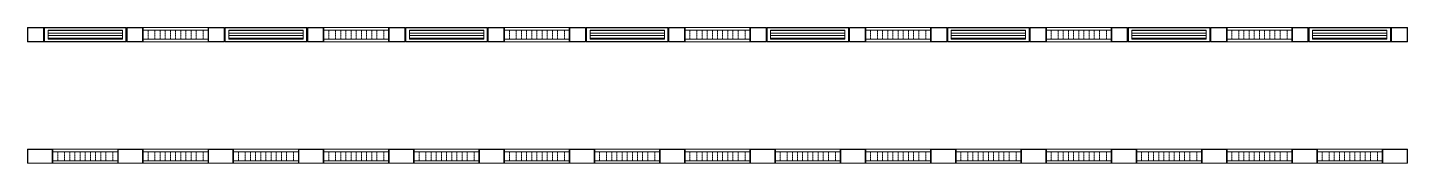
# Model space of a CAD drawing. Header units: millimetres. Extents: x 813027 to 1148939, y -931049 to -10.
# Drawn here: x 918773 to 945506, y -849544 to -846919 of the extents above; entities that cross this region are included whole.
import ezdxf

# ---------------------------------------------------------------- set-up
doc = ezdxf.new("R2010")
doc.units = ezdxf.units.MM
doc.linetypes.add('DPA_Hidden 50', pattern=[3, 2, -1])
doc.layers.add('A-GLAZ-CURT', color=2, linetype='Continuous', lineweight=9)

# ---------------------------------------------------------------- blocks, each defined once
blk = doc.blocks.new('DPA_CP_Metal Ceiling Luminaire1 - Linear Luminaire 2-14739897-4160 - LOWER PLATFORM LEVEL - REFLECTED CEILING GENERAL PLAN')
at = {"layer": 'A-GLAZ-CURT'}
for p, q in [((901768, -114474), (901768, -114199)), ((901768, -114199), (903025, -114199)), ((901768, -114199), (901768, -114474)), ((903025, -114199), (901768, -114199)), ((901768, -114199), (903025, -114199)), ((901768, -114249), (901768, -114474)), ((901768, -114249), (903025, -114249)), ((903025, -114199), (903025, -114474)), ((903025, -114474), (903025, -114199)), ((903025, -114249), (903025, -114474)), ((901768, -114424), (903025, -114424)), ((903025, -114474), (901768, -114474)), ((903025, -114474), (901768, -114474)), ((901768, -114474), (903025, -114474))]:
    blk.add_line(p, q, dxfattribs=at)
at = {"layer": 'A-GLAZ-CURT', "linetype": 'DPA_Hidden 50'}
for p, q in [((901863, -114249), (901863, -114424)), ((901996, -114249), (901996, -114424)), ((902096, -114249), (902096, -114424)), ((902196, -114249), (902196, -114424)), ((902296, -114249), (902296, -114424)), ((902396, -114249), (902396, -114424)), ((902496, -114249), (902496, -114424)), ((902596, -114249), (902596, -114424)), ((902696, -114249), (902696, -114424)), ((902796, -114249), (902796, -114424)), ((902930, -114249), (902930, -114424))]:
    blk.add_line(p, q, dxfattribs=at)
blk = doc.blocks.new('DPA_CP_Metal Ceiling Panel - Horizontal with Gap-20306943-4160 - LOWER PLATFORM LEVEL - REFLECTED CEILING GENERAL PLAN')
at = {"layer": 'A-GLAZ-CURT'}
for p, q in [((910030, -114474), (910030, -114199)), ((910030, -114199), (910513, -114199)), ((910030, -114474), (910030, -114199)), ((910030, -114199), (910513, -114199)), ((910513, -114199), (910030, -114199)), ((910030, -114199), (910030, -114474)), ((910513, -114199), (910030, -114199)), ((910030, -114199), (910030, -114474)), ((910030, -114474), (910030, -114199)), ((910030, -114199), (910513, -114199)), ((910035, -114469), (910035, -114204)), ((910035, -114204), (910508, -114204)), ((910508, -114204), (910508, -114469)), ((910513, -114474), (910513, -114199)), ((910513, -114199), (910513, -114474)), ((910513, -114474), (910513, -114199)), ((910513, -114474), (910513, -114199)), ((910513, -114199), (910513, -114474)), ((910030, -114474), (910513, -114474)), ((910513, -114474), (910030, -114474)), ((910030, -114474), (910513, -114474)), ((910030, -114474), (910513, -114474)), ((910513, -114474), (910030, -114474)), ((910035, -114469), (910508, -114469))]:
    blk.add_line(p, q, dxfattribs=at)
blk = doc.blocks.new('DPA_CP_Metal Ceiling Air Supply - Linear Diffuser Air Supply-14762131-4160 - LOWER PLATFORM LEVEL - REFLECTED CEILING GENERAL PLAN')
at = {"layer": 'A-GLAZ-CURT'}
h = blk.add_hatch(dxfattribs=at)
h.set_pattern_fill('FP_13', color=256, style=0, pattern_type=2)
h.set_pattern_definition([(180, (909396.33, -109824.28), (6e-15, 50), [])])
h.paths.add_polyline_path([(908676, -109874), (910116, -109874), (910116, -109699), (908676, -109699)])
for p, q in [((908601, -109924), (908601, -109649)), ((908601, -109649), (910191, -109649)), ((908601, -109924), (908601, -109649)), ((908601, -109649), (910191, -109649)), ((910191, -109649), (908601, -109649)), ((908601, -109649), (908601, -109924)), ((910191, -109649), (908601, -109649)), ((908601, -109649), (908601, -109924)), ((908601, -109924), (908601, -109649)), ((908601, -109649), (910191, -109649)), ((908606, -109919), (908606, -109654)), ((908606, -109654), (910186, -109654)), ((910116, -109699), (908676, -109699)), ((908676, -109699), (908676, -109874)), ((908676, -109874), (908676, -109699)), ((908676, -109699), (910116, -109699)), ((908676, -109874), (908676, -109699)), ((908676, -109699), (910116, -109699)), ((910116, -109699), (908676, -109699)), ((908676, -109699), (908676, -109874)), ((910116, -109874), (910116, -109699)), ((910116, -109699), (910116, -109874)), ((910116, -109699), (910116, -109874)), ((910116, -109874), (910116, -109699)), ((910186, -109654), (910186, -109919)), ((910191, -109924), (910191, -109649)), ((910191, -109649), (910191, -109924)), ((910191, -109924), (910191, -109649)), ((910191, -109924), (910191, -109649)), ((910191, -109649), (910191, -109924)), ((908601, -109924), (910191, -109924)), ((910191, -109924), (908601, -109924)), ((908601, -109924), (910191, -109924)), ((908601, -109924), (910191, -109924)), ((910191, -109924), (908601, -109924)), ((908606, -109919), (910186, -109919)), ((908676, -109874), (910116, -109874)), ((910116, -109874), (908676, -109874)), ((910116, -109874), (908676, -109874)), ((908676, -109874), (910116, -109874))]:
    blk.add_line(p, q, dxfattribs=at)
blk = doc.blocks.new('DPA_CP_Metal Ceiling Panel - Horizontal with Gap-20308794-4160 - LOWER PLATFORM LEVEL - REFLECTED CEILING GENERAL PLAN')
at = {"layer": 'A-GLAZ-CURT'}
for p, q in [((910201, -109924), (910201, -109649)), ((910201, -109649), (910513, -109649)), ((910201, -109924), (910201, -109649)), ((910201, -109649), (910513, -109649)), ((910513, -109649), (910201, -109649)), ((910201, -109649), (910201, -109924)), ((910513, -109649), (910201, -109649)), ((910201, -109649), (910201, -109924)), ((910201, -109924), (910201, -109649)), ((910201, -109649), (910513, -109649)), ((910206, -109919), (910206, -109654)), ((910206, -109654), (910508, -109654)), ((910508, -109654), (910508, -109919)), ((910513, -109924), (910513, -109649)), ((910513, -109649), (910513, -109924)), ((910513, -109924), (910513, -109649)), ((910513, -109924), (910513, -109649)), ((910513, -109649), (910513, -109924)), ((910201, -109924), (910513, -109924)), ((910513, -109924), (910201, -109924)), ((910201, -109924), (910513, -109924)), ((910201, -109924), (910513, -109924)), ((910513, -109924), (910201, -109924)), ((910206, -109919), (910508, -109919))]:
    blk.add_line(p, q, dxfattribs=at)
blk = doc.blocks.new('*U308')
at = {"layer": 'A-GLAZ-CURT'}
for name, p in [('DPA_CP_Metal Ceiling Panel - Horizontal with Gap-20308794-4160 - LOWER PLATFORM LEVEL - REFLECTED CEILING GENERAL PLAN', (-1038518, 103142)), ('DPA_CP_Metal Ceiling Air Supply - Linear Diffuser Air Supply-14762131-4160 - LOWER PLATFORM LEVEL - REFLECTED CEILING GENERAL PLAN', (-1036596, 103142)), ('DPA_CP_Metal Ceiling Panel - Horizontal with Gap-20308794-4160 - LOWER PLATFORM LEVEL - REFLECTED CEILING GENERAL PLAN', (-1036596, 103142)), ('DPA_CP_Metal Ceiling Luminaire1 - Linear Luminaire 2-14739897-4160 - LOWER PLATFORM LEVEL - REFLECTED CEILING GENERAL PLAN', (-1027846, 107692)), ('DPA_CP_Metal Ceiling Panel - Horizontal with Gap-20308794-4160 - LOWER PLATFORM LEVEL - REFLECTED CEILING GENERAL PLAN', (-1035018, 103142)), ('DPA_CP_Metal Ceiling Air Supply - Linear Diffuser Air Supply-14762131-4160 - LOWER PLATFORM LEVEL - REFLECTED CEILING GENERAL PLAN', (-1033096, 103142)), ('DPA_CP_Metal Ceiling Panel - Horizontal with Gap-20308794-4160 - LOWER PLATFORM LEVEL - REFLECTED CEILING GENERAL PLAN', (-1033096, 103142)), ('DPA_CP_Metal Ceiling Luminaire1 - Linear Luminaire 2-14739897-4160 - LOWER PLATFORM LEVEL - REFLECTED CEILING GENERAL PLAN', (-1024346, 107692)), ('DPA_CP_Metal Ceiling Panel - Horizontal with Gap-20308794-4160 - LOWER PLATFORM LEVEL - REFLECTED CEILING GENERAL PLAN', (-1031518, 103142)), ('DPA_CP_Metal Ceiling Air Supply - Linear Diffuser Air Supply-14762131-4160 - LOWER PLATFORM LEVEL - REFLECTED CEILING GENERAL PLAN', (-1029596, 103142)), ('DPA_CP_Metal Ceiling Panel - Horizontal with Gap-20308794-4160 - LOWER PLATFORM LEVEL - REFLECTED CEILING GENERAL PLAN', (-1029596, 103142)), ('DPA_CP_Metal Ceiling Luminaire1 - Linear Luminaire 2-14739897-4160 - LOWER PLATFORM LEVEL - REFLECTED CEILING GENERAL PLAN', (-1020846, 107692)), ('DPA_CP_Metal Ceiling Panel - Horizontal with Gap-20308794-4160 - LOWER PLATFORM LEVEL - REFLECTED CEILING GENERAL PLAN', (-1028018, 103142)), ('DPA_CP_Metal Ceiling Air Supply - Linear Diffuser Air Supply-14762131-4160 - LOWER PLATFORM LEVEL - REFLECTED CEILING GENERAL PLAN', (-1026096, 103142)), ('DPA_CP_Metal Ceiling Panel - Horizontal with Gap-20308794-4160 - LOWER PLATFORM LEVEL - REFLECTED CEILING GENERAL PLAN', (-1026096, 103142)), ('DPA_CP_Metal Ceiling Luminaire1 - Linear Luminaire 2-14739897-4160 - LOWER PLATFORM LEVEL - REFLECTED CEILING GENERAL PLAN', (-1017346, 107692)), ('DPA_CP_Metal Ceiling Panel - Horizontal with Gap-20308794-4160 - LOWER PLATFORM LEVEL - REFLECTED CEILING GENERAL PLAN', (-1024518, 103142)), ('DPA_CP_Metal Ceiling Air Supply - Linear Diffuser Air Supply-14762131-4160 - LOWER PLATFORM LEVEL - REFLECTED CEILING GENERAL PLAN', (-1022596, 103142)), ('DPA_CP_Metal Ceiling Panel - Horizontal with Gap-20308794-4160 - LOWER PLATFORM LEVEL - REFLECTED CEILING GENERAL PLAN', (-1022596, 103142)), ('DPA_CP_Metal Ceiling Luminaire1 - Linear Luminaire 2-14739897-4160 - LOWER PLATFORM LEVEL - REFLECTED CEILING GENERAL PLAN', (-1013846, 107692)), ('DPA_CP_Metal Ceiling Panel - Horizontal with Gap-20308794-4160 - LOWER PLATFORM LEVEL - REFLECTED CEILING GENERAL PLAN', (-1021018, 103142)), ('DPA_CP_Metal Ceiling Air Supply - Linear Diffuser Air Supply-14762131-4160 - LOWER PLATFORM LEVEL - REFLECTED CEILING GENERAL PLAN', (-1019096, 103142)), ('DPA_CP_Metal Ceiling Panel - Horizontal with Gap-20308794-4160 - LOWER PLATFORM LEVEL - REFLECTED CEILING GENERAL PLAN', (-1019096, 103142)), ('DPA_CP_Metal Ceiling Luminaire1 - Linear Luminaire 2-14739897-4160 - LOWER PLATFORM LEVEL - REFLECTED CEILING GENERAL PLAN', (-1010346, 107692)), ('DPA_CP_Metal Ceiling Panel - Horizontal with Gap-20308794-4160 - LOWER PLATFORM LEVEL - REFLECTED CEILING GENERAL PLAN', (-1017518, 103142)), ('DPA_CP_Metal Ceiling Air Supply - Linear Diffuser Air Supply-14762131-4160 - LOWER PLATFORM LEVEL - REFLECTED CEILING GENERAL PLAN', (-1015596, 103142)), ('DPA_CP_Metal Ceiling Panel - Horizontal with Gap-20308794-4160 - LOWER PLATFORM LEVEL - REFLECTED CEILING GENERAL PLAN', (-1015596, 103142)), ('DPA_CP_Metal Ceiling Luminaire1 - Linear Luminaire 2-14739897-4160 - LOWER PLATFORM LEVEL - REFLECTED CEILING GENERAL PLAN', (-1006846, 107692)), ('DPA_CP_Metal Ceiling Panel - Horizontal with Gap-20308794-4160 - LOWER PLATFORM LEVEL - REFLECTED CEILING GENERAL PLAN', (-1014018, 103142)), ('DPA_CP_Metal Ceiling Air Supply - Linear Diffuser Air Supply-14762131-4160 - LOWER PLATFORM LEVEL - REFLECTED CEILING GENERAL PLAN', (-1012096, 103142)), ('DPA_CP_Metal Ceiling Panel - Horizontal with Gap-20308794-4160 - LOWER PLATFORM LEVEL - REFLECTED CEILING GENERAL PLAN', (-1012096, 103142)), ('DPA_CP_Metal Ceiling Panel - Horizontal with Gap-20306943-4160 - LOWER PLATFORM LEVEL - REFLECTED CEILING GENERAL PLAN', (-1038346, 105342)), ('DPA_CP_Metal Ceiling Luminaire1 - Linear Luminaire 2-14739897-4160 - LOWER PLATFORM LEVEL - REFLECTED CEILING GENERAL PLAN', (-1029596, 105342)), ('DPA_CP_Metal Ceiling Panel - Horizontal with Gap-20306943-4160 - LOWER PLATFORM LEVEL - REFLECTED CEILING GENERAL PLAN', (-1036596, 105342)), ('DPA_CP_Metal Ceiling Luminaire1 - Linear Luminaire 2-14739897-4160 - LOWER PLATFORM LEVEL - REFLECTED CEILING GENERAL PLAN', (-1027846, 105342)), ('DPA_CP_Metal Ceiling Panel - Horizontal with Gap-20306943-4160 - LOWER PLATFORM LEVEL - REFLECTED CEILING GENERAL PLAN', (-1034846, 105342)), ('DPA_CP_Metal Ceiling Luminaire1 - Linear Luminaire 2-14739897-4160 - LOWER PLATFORM LEVEL - REFLECTED CEILING GENERAL PLAN', (-1026096, 105342)), ('DPA_CP_Metal Ceiling Panel - Horizontal with Gap-20306943-4160 - LOWER PLATFORM LEVEL - REFLECTED CEILING GENERAL PLAN', (-1033096, 105342)), ('DPA_CP_Metal Ceiling Luminaire1 - Linear Luminaire 2-14739897-4160 - LOWER PLATFORM LEVEL - REFLECTED CEILING GENERAL PLAN', (-1024346, 105342)), ('DPA_CP_Metal Ceiling Panel - Horizontal with Gap-20306943-4160 - LOWER PLATFORM LEVEL - REFLECTED CEILING GENERAL PLAN', (-1031346, 105342)), ('DPA_CP_Metal Ceiling Luminaire1 - Linear Luminaire 2-14739897-4160 - LOWER PLATFORM LEVEL - REFLECTED CEILING GENERAL PLAN', (-1022596, 105342)), ('DPA_CP_Metal Ceiling Panel - Horizontal with Gap-20306943-4160 - LOWER PLATFORM LEVEL - REFLECTED CEILING GENERAL PLAN', (-1029596, 105342)), ('DPA_CP_Metal Ceiling Luminaire1 - Linear Luminaire 2-14739897-4160 - LOWER PLATFORM LEVEL - REFLECTED CEILING GENERAL PLAN', (-1020846, 105342)), ('DPA_CP_Metal Ceiling Panel - Horizontal with Gap-20306943-4160 - LOWER PLATFORM LEVEL - REFLECTED CEILING GENERAL PLAN', (-1027846, 105342)), ('DPA_CP_Metal Ceiling Luminaire1 - Linear Luminaire 2-14739897-4160 - LOWER PLATFORM LEVEL - REFLECTED CEILING GENERAL PLAN', (-1019096, 105342)), ('DPA_CP_Metal Ceiling Panel - Horizontal with Gap-20306943-4160 - LOWER PLATFORM LEVEL - REFLECTED CEILING GENERAL PLAN', (-1026096, 105342)), ('DPA_CP_Metal Ceiling Luminaire1 - Linear Luminaire 2-14739897-4160 - LOWER PLATFORM LEVEL - REFLECTED CEILING GENERAL PLAN', (-1017346, 105342)), ('DPA_CP_Metal Ceiling Panel - Horizontal with Gap-20306943-4160 - LOWER PLATFORM LEVEL - REFLECTED CEILING GENERAL PLAN', (-1024346, 105342)), ('DPA_CP_Metal Ceiling Luminaire1 - Linear Luminaire 2-14739897-4160 - LOWER PLATFORM LEVEL - REFLECTED CEILING GENERAL PLAN', (-1015596, 105342)), ('DPA_CP_Metal Ceiling Panel - Horizontal with Gap-20306943-4160 - LOWER PLATFORM LEVEL - REFLECTED CEILING GENERAL PLAN', (-1022596, 105342)), ('DPA_CP_Metal Ceiling Luminaire1 - Linear Luminaire 2-14739897-4160 - LOWER PLATFORM LEVEL - REFLECTED CEILING GENERAL PLAN', (-1013846, 105342)), ('DPA_CP_Metal Ceiling Panel - Horizontal with Gap-20306943-4160 - LOWER PLATFORM LEVEL - REFLECTED CEILING GENERAL PLAN', (-1020846, 105342)), ('DPA_CP_Metal Ceiling Luminaire1 - Linear Luminaire 2-14739897-4160 - LOWER PLATFORM LEVEL - REFLECTED CEILING GENERAL PLAN', (-1012096, 105342)), ('DPA_CP_Metal Ceiling Panel - Horizontal with Gap-20306943-4160 - LOWER PLATFORM LEVEL - REFLECTED CEILING GENERAL PLAN', (-1019096, 105342)), ('DPA_CP_Metal Ceiling Luminaire1 - Linear Luminaire 2-14739897-4160 - LOWER PLATFORM LEVEL - REFLECTED CEILING GENERAL PLAN', (-1010346, 105342)), ('DPA_CP_Metal Ceiling Panel - Horizontal with Gap-20306943-4160 - LOWER PLATFORM LEVEL - REFLECTED CEILING GENERAL PLAN', (-1017346, 105342)), ('DPA_CP_Metal Ceiling Luminaire1 - Linear Luminaire 2-14739897-4160 - LOWER PLATFORM LEVEL - REFLECTED CEILING GENERAL PLAN', (-1008596, 105342)), ('DPA_CP_Metal Ceiling Panel - Horizontal with Gap-20306943-4160 - LOWER PLATFORM LEVEL - REFLECTED CEILING GENERAL PLAN', (-1015596, 105342)), ('DPA_CP_Metal Ceiling Luminaire1 - Linear Luminaire 2-14739897-4160 - LOWER PLATFORM LEVEL - REFLECTED CEILING GENERAL PLAN', (-1006846, 105342)), ('DPA_CP_Metal Ceiling Panel - Horizontal with Gap-20306943-4160 - LOWER PLATFORM LEVEL - REFLECTED CEILING GENERAL PLAN', (-1013846, 105342)), ('DPA_CP_Metal Ceiling Luminaire1 - Linear Luminaire 2-14739897-4160 - LOWER PLATFORM LEVEL - REFLECTED CEILING GENERAL PLAN', (-1005096, 105342)), ('DPA_CP_Metal Ceiling Panel - Horizontal with Gap-20306943-4160 - LOWER PLATFORM LEVEL - REFLECTED CEILING GENERAL PLAN', (-1012096, 105342))]:
    blk.add_blockref(name, p, dxfattribs=at)

msp = doc.modelspace()

# ---------------------------------------------------------------- block references
msp.add_blockref('*U308', (1047090, -840411.7))

doc.saveas('drawing.dxf')
